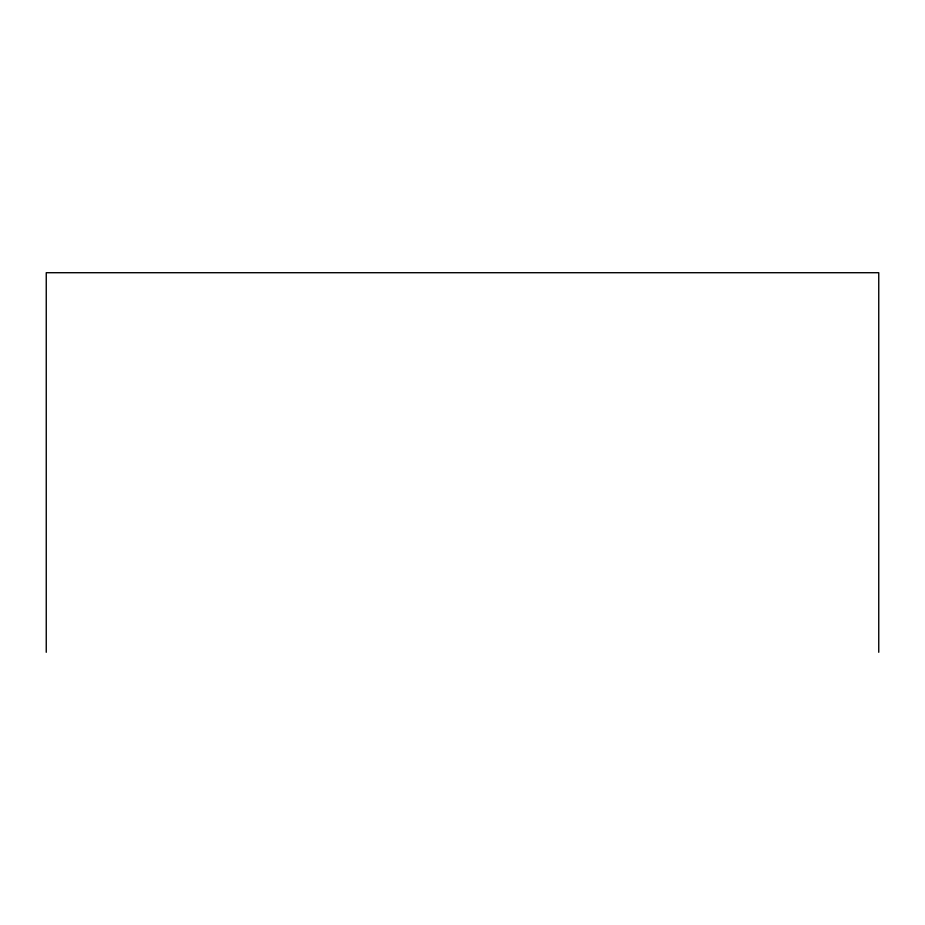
<?xml version="1.0" encoding="UTF-8"?>
<svg xmlns="http://www.w3.org/2000/svg" width="925" height="925" viewBox="0 0 925 925"><rect width="100%" height="100%" fill="white"/><g stroke="black" fill="none" stroke-linecap="round" stroke-linejoin="round"><path stroke-width="1.39" d="M878.75 652.287L878.75 272.713L46.25 272.713L46.25 652.287"/></g></svg>
